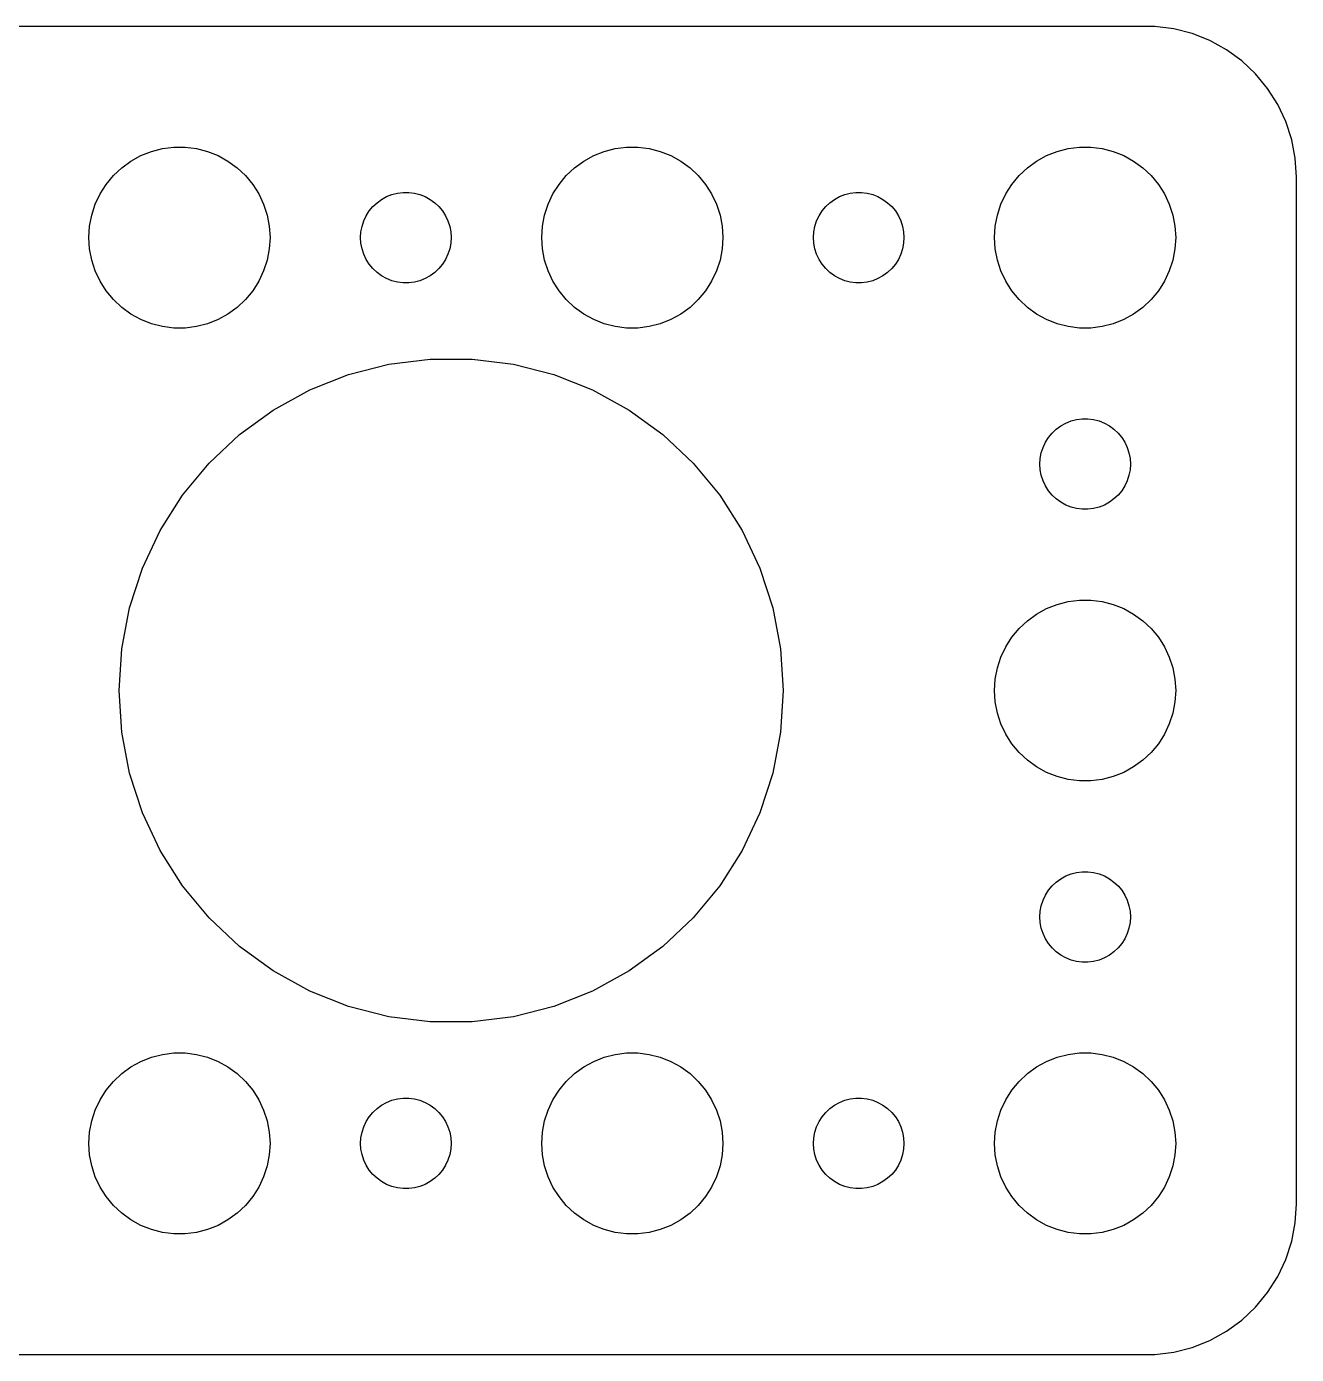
# Model space of a CAD drawing. Header units: metres. Extents: x -82 to 82, y 32 to 76.
# Drawn here: x 39.94 to 82, y 32.01 to 75.99 of the extents above; entities that cross this region are included whole.
import ezdxf

# ---------------------------------------------------------------- set-up
doc = ezdxf.new("R2010")
doc.units = ezdxf.units.M

msp = doc.modelspace()

# ---------------------------------------------------------------- linework, layer by layer
for p, q in [((77.3139, 75.9901), (-77.3139, 75.9901)), ((77.9369, 75.9114), (77.3139, 75.9901)), ((78.5451, 75.7553), (77.9369, 75.9114)), ((79.1289, 75.5241), (78.5451, 75.7553)), ((79.6791, 75.2216), (79.1289, 75.5241)), ((80.1871, 74.8526), (79.6791, 75.2216)), ((80.6448, 74.4227), (80.1871, 74.8526)), ((81.0451, 73.9389), (80.6448, 74.4227)), ((81.3815, 73.4088), (81.0451, 73.9389)), ((81.6489, 72.8406), (81.3815, 73.4088)), ((81.8429, 72.2434), (81.6489, 72.8406)), ((81.9606, 71.6267), (81.8429, 72.2434)), ((43.3925, 71.533), (43.7227, 71.7145)), ((43.7227, 71.7145), (44.0729, 71.8532)), ((44.0729, 71.8532), (44.4379, 71.9469)), ((44.4379, 71.9469), (44.8116, 71.9941)), ((44.8116, 71.9941), (45.1884, 71.9941)), ((45.1884, 71.9941), (45.5621, 71.9469)), ((45.5621, 71.9469), (45.927, 71.8532)), ((45.927, 71.8532), (46.2773, 71.7145)), ((46.2773, 71.7145), (46.6075, 71.533)), ((58.3925, 71.533), (58.7227, 71.7145)), ((58.7227, 71.7145), (59.0729, 71.8532)), ((59.0729, 71.8532), (59.4379, 71.9469)), ((59.4379, 71.9469), (59.8116, 71.9941)), ((59.8116, 71.9941), (60.1884, 71.9941)), ((60.1884, 71.9941), (60.5621, 71.9469)), ((60.5621, 71.9469), (60.927, 71.8532)), ((60.927, 71.8532), (61.2773, 71.7145)), ((61.2773, 71.7145), (61.6075, 71.533)), ((73.3925, 71.533), (73.7227, 71.7145)), ((73.7227, 71.7145), (74.073, 71.8532)), ((74.073, 71.8532), (74.4379, 71.9469)), ((74.4379, 71.9469), (74.8116, 71.9941)), ((74.8116, 71.9941), (75.1884, 71.9941)), ((75.1884, 71.9941), (75.5621, 71.9469)), ((75.5621, 71.9469), (75.927, 71.8532)), ((75.927, 71.8532), (76.2773, 71.7145)), ((76.2773, 71.7145), (76.6075, 71.533)), ((42.8131, 71.0536), (43.0877, 71.3115)), ((43.0877, 71.3115), (43.3925, 71.533)), ((46.6075, 71.533), (46.9123, 71.3115)), ((46.9123, 71.3115), (47.1869, 71.0536)), ((57.8131, 71.0536), (58.0877, 71.3115)), ((58.0877, 71.3115), (58.3925, 71.533)), ((61.6075, 71.533), (61.9123, 71.3115)), ((61.9123, 71.3115), (62.1869, 71.0536)), ((72.8131, 71.0536), (73.0877, 71.3115)), ((73.0877, 71.3115), (73.3925, 71.533)), ((76.6075, 71.533), (76.9123, 71.3115)), ((76.9123, 71.3115), (77.1869, 71.0536)), ((82, 71), (81.9606, 71.6267)), ((42.5729, 70.7634), (42.8131, 71.0536)), ((47.1869, 71.0536), (47.427, 70.7634)), ((57.5729, 70.7634), (57.8131, 71.0536)), ((62.1869, 71.0536), (62.427, 70.7634)), ((72.573, 70.7634), (72.8131, 71.0536)), ((77.1869, 71.0536), (77.427, 70.7634)), ((82, 37), (82, 71)), ((42.2107, 70.1044), (42.3711, 70.4453)), ((42.3711, 70.4453), (42.5729, 70.7634)), ((47.427, 70.7634), (47.6289, 70.4453)), ((47.6289, 70.4453), (47.7893, 70.1044)), ((51.8613, 70.3572), (52.0365, 70.4266)), ((52.0365, 70.4266), (52.2189, 70.4734)), ((52.2189, 70.4734), (52.4058, 70.497)), ((52.4058, 70.497), (52.5942, 70.497)), ((52.5942, 70.497), (52.7811, 70.4734)), ((52.7811, 70.4734), (52.9635, 70.4266)), ((52.9635, 70.4266), (53.1387, 70.3572)), ((57.2107, 70.1044), (57.3711, 70.4453)), ((57.3711, 70.4453), (57.5729, 70.7634)), ((62.427, 70.7634), (62.6289, 70.4453)), ((62.6289, 70.4453), (62.7893, 70.1044)), ((66.8613, 70.3572), (67.0365, 70.4266)), ((67.0365, 70.4266), (67.2189, 70.4734)), ((67.2189, 70.4734), (67.4058, 70.497)), ((67.4058, 70.497), (67.5942, 70.497)), ((67.5942, 70.497), (67.7811, 70.4734)), ((67.7811, 70.4734), (67.9635, 70.4266)), ((67.9635, 70.4266), (68.1387, 70.3572)), ((72.2107, 70.1044), (72.3711, 70.4453)), ((72.3711, 70.4453), (72.573, 70.7634)), ((77.427, 70.7634), (77.6289, 70.4453)), ((77.6289, 70.4453), (77.7893, 70.1044)), ((42.0942, 69.7461), (42.2107, 70.1044)), ((47.7893, 70.1044), (47.9057, 69.7461)), ((51.2865, 69.8817), (51.4065, 70.0268)), ((51.4065, 70.0268), (51.5439, 70.1558)), ((51.5439, 70.1558), (51.6963, 70.2665)), ((51.6963, 70.2665), (51.8613, 70.3572)), ((53.1387, 70.3572), (53.3037, 70.2665)), ((53.3037, 70.2665), (53.4561, 70.1558)), ((53.4561, 70.1558), (53.5934, 70.0268)), ((53.5934, 70.0268), (53.7135, 69.8817)), ((57.0942, 69.7461), (57.2107, 70.1044)), ((62.7893, 70.1044), (62.9057, 69.7461)), ((66.2865, 69.8817), (66.4065, 70.0268)), ((66.4065, 70.0268), (66.5439, 70.1558)), ((66.5439, 70.1558), (66.6963, 70.2665)), ((66.6963, 70.2665), (66.8613, 70.3572)), ((68.1387, 70.3572), (68.3037, 70.2665)), ((68.3037, 70.2665), (68.4561, 70.1558)), ((68.4561, 70.1558), (68.5934, 70.0268)), ((68.5934, 70.0268), (68.7135, 69.8817)), ((72.0943, 69.7461), (72.2107, 70.1044)), ((77.7893, 70.1044), (77.9057, 69.7461)), ((42.0237, 69.376), (42.0942, 69.7461)), ((47.9057, 69.7461), (47.9763, 69.376)), ((51.0471, 69.373), (51.1053, 69.5522)), ((51.1053, 69.5522), (51.1855, 69.7226)), ((51.1855, 69.7226), (51.2865, 69.8817)), ((53.7135, 69.8817), (53.8145, 69.7226)), ((53.8145, 69.7226), (53.8947, 69.5522)), ((53.8947, 69.5522), (53.9529, 69.373)), ((57.0237, 69.376), (57.0942, 69.7461)), ((62.9057, 69.7461), (62.9763, 69.376)), ((66.0471, 69.373), (66.1053, 69.5522)), ((66.1053, 69.5522), (66.1855, 69.7226)), ((66.1855, 69.7226), (66.2865, 69.8817)), ((68.7135, 69.8817), (68.8145, 69.7226)), ((68.8145, 69.7226), (68.8947, 69.5522)), ((68.8947, 69.5522), (68.9529, 69.373)), ((72.0237, 69.376), (72.0943, 69.7461)), ((77.9057, 69.7461), (77.9763, 69.376)), ((42, 69), (42.0237, 69.376)), ((47.9763, 69.376), (48, 69)), ((51, 69), (51.0118, 69.188)), ((51.0118, 69.188), (51.0471, 69.373)), ((53.9529, 69.373), (53.9882, 69.188)), ((53.9882, 69.188), (54, 69)), ((57, 69), (57.0237, 69.376)), ((62.9763, 69.376), (63, 69)), ((66, 69), (66.0118, 69.188)), ((66.0118, 69.188), (66.0471, 69.373)), ((68.9529, 69.373), (68.9882, 69.188)), ((68.9882, 69.188), (69, 69)), ((72, 69), (72.0237, 69.376)), ((77.9763, 69.376), (78, 69)), ((42.0237, 68.624), (42, 69)), ((42.0942, 68.2539), (42.0237, 68.624)), ((47.9763, 68.624), (47.9057, 68.2539)), ((48, 69), (47.9763, 68.624)), ((51.0118, 68.812), (51, 69)), ((51.0471, 68.627), (51.0118, 68.812)), ((51.1053, 68.4478), (51.0471, 68.627)), ((53.9529, 68.627), (53.8947, 68.4478)), ((53.9882, 68.812), (53.9529, 68.627)), ((54, 69), (53.9882, 68.812)), ((57.0237, 68.624), (57, 69)), ((57.0942, 68.2539), (57.0237, 68.624)), ((62.9763, 68.624), (62.9057, 68.2539)), ((63, 69), (62.9763, 68.624)), ((66.0118, 68.812), (66, 69)), ((66.0471, 68.627), (66.0118, 68.812)), ((66.1053, 68.4478), (66.0471, 68.627)), ((68.9529, 68.627), (68.8947, 68.4478)), ((68.9882, 68.812), (68.9529, 68.627)), ((69, 69), (68.9882, 68.812)), ((72.0237, 68.624), (72, 69)), ((72.0943, 68.2539), (72.0237, 68.624)), ((77.9763, 68.624), (77.9057, 68.2539)), ((78, 69), (77.9763, 68.624)), ((42.2107, 67.8956), (42.0942, 68.2539)), ((47.9057, 68.2539), (47.7893, 67.8956)), ((51.1855, 68.2774), (51.1053, 68.4478)), ((51.2865, 68.1183), (51.1855, 68.2774)), ((53.8145, 68.2774), (53.7135, 68.1183)), ((53.8947, 68.4478), (53.8145, 68.2774)), ((57.2107, 67.8956), (57.0942, 68.2539)), ((62.9057, 68.2539), (62.7893, 67.8956)), ((66.1855, 68.2774), (66.1053, 68.4478)), ((66.2865, 68.1183), (66.1855, 68.2774)), ((68.8145, 68.2774), (68.7135, 68.1183)), ((68.8947, 68.4478), (68.8145, 68.2774)), ((72.2107, 67.8956), (72.0943, 68.2539)), ((77.9057, 68.2539), (77.7893, 67.8956)), ((42.3711, 67.5547), (42.2107, 67.8956)), ((47.7893, 67.8956), (47.6289, 67.5547)), ((51.4065, 67.9732), (51.2865, 68.1183)), ((51.5439, 67.8442), (51.4065, 67.9732)), ((51.6963, 67.7335), (51.5439, 67.8442)), ((51.8613, 67.6427), (51.6963, 67.7335)), ((53.3037, 67.7335), (53.1387, 67.6427)), ((53.4561, 67.8442), (53.3037, 67.7335)), ((53.5934, 67.9732), (53.4561, 67.8442)), ((53.7135, 68.1183), (53.5934, 67.9732)), ((57.3711, 67.5547), (57.2107, 67.8956)), ((62.7893, 67.8956), (62.6289, 67.5547)), ((66.4065, 67.9732), (66.2865, 68.1183)), ((66.5439, 67.8442), (66.4065, 67.9732)), ((66.6963, 67.7335), (66.5439, 67.8442)), ((66.8613, 67.6427), (66.6963, 67.7335)), ((68.3037, 67.7335), (68.1387, 67.6427)), ((68.4561, 67.8442), (68.3037, 67.7335)), ((68.5934, 67.9732), (68.4561, 67.8442)), ((68.7135, 68.1183), (68.5934, 67.9732)), ((72.3711, 67.5547), (72.2107, 67.8956)), ((77.7893, 67.8956), (77.6289, 67.5547)), ((42.5729, 67.2366), (42.3711, 67.5547)), ((47.6289, 67.5547), (47.427, 67.2366)), ((52.0365, 67.5734), (51.8613, 67.6427)), ((52.2189, 67.5266), (52.0365, 67.5734)), ((52.4058, 67.5029), (52.2189, 67.5266)), ((52.5942, 67.5029), (52.4058, 67.5029)), ((52.7811, 67.5266), (52.5942, 67.5029)), ((52.9635, 67.5734), (52.7811, 67.5266)), ((53.1387, 67.6427), (52.9635, 67.5734)), ((57.5729, 67.2366), (57.3711, 67.5547)), ((62.6289, 67.5547), (62.427, 67.2366)), ((67.0365, 67.5734), (66.8613, 67.6427)), ((67.2189, 67.5266), (67.0365, 67.5734)), ((67.4058, 67.5029), (67.2189, 67.5266)), ((67.5942, 67.5029), (67.4058, 67.5029)), ((67.7811, 67.5266), (67.5942, 67.5029)), ((67.9635, 67.5734), (67.7811, 67.5266)), ((68.1387, 67.6427), (67.9635, 67.5734)), ((72.573, 67.2366), (72.3711, 67.5547)), ((77.6289, 67.5547), (77.427, 67.2366)), ((42.8131, 66.9464), (42.5729, 67.2366)), ((43.0877, 66.6884), (42.8131, 66.9464)), ((47.1869, 66.9464), (46.9123, 66.6884)), ((47.427, 67.2366), (47.1869, 66.9464)), ((57.8131, 66.9464), (57.5729, 67.2366)), ((58.0877, 66.6884), (57.8131, 66.9464)), ((62.1869, 66.9464), (61.9123, 66.6884)), ((62.427, 67.2366), (62.1869, 66.9464)), ((72.8131, 66.9464), (72.573, 67.2366)), ((73.0877, 66.6884), (72.8131, 66.9464)), ((77.1869, 66.9464), (76.9123, 66.6884)), ((77.427, 67.2366), (77.1869, 66.9464)), ((43.3925, 66.467), (43.0877, 66.6884)), ((43.7227, 66.2855), (43.3925, 66.467)), ((46.6075, 66.467), (46.2773, 66.2855)), ((46.9123, 66.6884), (46.6075, 66.467)), ((58.3925, 66.467), (58.0877, 66.6884)), ((58.7227, 66.2855), (58.3925, 66.467)), ((61.6075, 66.467), (61.2773, 66.2855)), ((61.9123, 66.6884), (61.6075, 66.467)), ((73.3925, 66.467), (73.0877, 66.6884)), ((73.7227, 66.2855), (73.3925, 66.467)), ((76.6075, 66.467), (76.2773, 66.2855)), ((76.9123, 66.6884), (76.6075, 66.467)), ((44.0729, 66.1468), (43.7227, 66.2855)), ((44.4379, 66.0531), (44.0729, 66.1468)), ((44.8116, 66.0059), (44.4379, 66.0531)), ((45.1884, 66.0059), (44.8116, 66.0059)), ((45.5621, 66.0531), (45.1884, 66.0059)), ((45.927, 66.1468), (45.5621, 66.0531)), ((46.2773, 66.2855), (45.927, 66.1468)), ((59.0729, 66.1468), (58.7227, 66.2855)), ((59.4379, 66.0531), (59.0729, 66.1468)), ((59.8116, 66.0059), (59.4379, 66.0531)), ((60.1884, 66.0059), (59.8116, 66.0059)), ((60.5621, 66.0531), (60.1884, 66.0059)), ((60.927, 66.1468), (60.5621, 66.0531)), ((61.2773, 66.2855), (60.927, 66.1468)), ((74.073, 66.1468), (73.7227, 66.2855)), ((74.4379, 66.0531), (74.073, 66.1468)), ((74.8116, 66.0059), (74.4379, 66.0531)), ((75.1884, 66.0059), (74.8116, 66.0059)), ((75.5621, 66.0531), (75.1884, 66.0059)), ((75.927, 66.1468), (75.5621, 66.0531)), ((76.2773, 66.2855), (75.927, 66.1468)), ((50.6008, 64.4616), (51.9388, 64.8051)), ((51.9388, 64.8051), (53.3093, 64.9783)), ((53.3093, 64.9783), (54.6907, 64.9783)), ((54.6907, 64.9783), (56.0612, 64.8051)), ((56.0612, 64.8051), (57.3992, 64.4616)), ((49.3164, 63.9531), (50.6008, 64.4616)), ((57.3992, 64.4616), (58.6836, 63.9531)), ((48.1059, 63.2876), (49.3164, 63.9531)), ((58.6836, 63.9531), (59.8941, 63.2876)), ((46.9883, 62.4756), (48.1059, 63.2876)), ((59.8941, 63.2876), (61.0117, 62.4756)), ((74.3613, 62.8572), (74.5365, 62.9266)), ((74.5365, 62.9266), (74.7189, 62.9734)), ((74.7189, 62.9734), (74.9058, 62.997)), ((74.9058, 62.997), (75.0942, 62.997)), ((75.0942, 62.997), (75.2811, 62.9734)), ((75.2811, 62.9734), (75.4635, 62.9266)), ((75.4635, 62.9266), (75.6387, 62.8572)), ((45.9813, 61.53), (46.9883, 62.4756)), ((61.0117, 62.4756), (62.0186, 61.53)), ((73.7865, 62.3817), (73.9065, 62.5268)), ((73.9065, 62.5268), (74.0439, 62.6558)), ((74.0439, 62.6558), (74.1963, 62.7665)), ((74.1963, 62.7665), (74.3613, 62.8572)), ((75.6387, 62.8572), (75.8037, 62.7665)), ((75.8037, 62.7665), (75.9561, 62.6558)), ((75.9561, 62.6558), (76.0934, 62.5268)), ((76.0934, 62.5268), (76.2135, 62.3817)), ((73.5471, 61.873), (73.6053, 62.0522)), ((73.6053, 62.0522), (73.6855, 62.2226)), ((73.6855, 62.2226), (73.7865, 62.3817)), ((76.2135, 62.3817), (76.3145, 62.2226)), ((76.3145, 62.2226), (76.3947, 62.0522)), ((76.3947, 62.0522), (76.4529, 61.873)), ((73.5, 61.5), (73.5118, 61.688)), ((73.5118, 61.688), (73.5471, 61.873)), ((76.4529, 61.873), (76.4882, 61.688)), ((76.4882, 61.688), (76.5, 61.5)), ((45.1008, 60.4656), (45.9813, 61.53)), ((62.0186, 61.53), (62.8992, 60.4656)), ((73.5118, 61.312), (73.5, 61.5)), ((73.5471, 61.127), (73.5118, 61.312)), ((76.4882, 61.312), (76.4529, 61.127)), ((76.5, 61.5), (76.4882, 61.312)), ((73.6053, 60.9478), (73.5471, 61.127)), ((73.6855, 60.7774), (73.6053, 60.9478)), ((73.7865, 60.6183), (73.6855, 60.7774)), ((76.3145, 60.7774), (76.2135, 60.6183)), ((76.3947, 60.9478), (76.3145, 60.7774)), ((76.4529, 61.127), (76.3947, 60.9478)), ((44.3606, 59.2993), (45.1008, 60.4656)), ((62.8992, 60.4656), (63.6394, 59.2993)), ((73.9065, 60.4732), (73.7865, 60.6183)), ((74.0439, 60.3442), (73.9065, 60.4732)), ((74.1963, 60.2335), (74.0439, 60.3442)), ((75.9561, 60.3442), (75.8037, 60.2335)), ((76.0934, 60.4732), (75.9561, 60.3442)), ((76.2135, 60.6183), (76.0934, 60.4732)), ((74.3613, 60.1427), (74.1963, 60.2335)), ((74.5365, 60.0734), (74.3613, 60.1427)), ((74.7189, 60.0266), (74.5365, 60.0734)), ((74.9058, 60.0029), (74.7189, 60.0266)), ((75.0942, 60.0029), (74.9058, 60.0029)), ((75.2811, 60.0266), (75.0942, 60.0029)), ((75.4635, 60.0734), (75.2811, 60.0266)), ((75.6387, 60.1427), (75.4635, 60.0734)), ((75.8037, 60.2335), (75.6387, 60.1427)), ((43.7724, 58.0494), (44.3606, 59.2993)), ((63.6394, 59.2993), (64.2275, 58.0494)), ((43.3456, 56.7356), (43.7724, 58.0494)), ((64.2275, 58.0494), (64.6544, 56.7356)), ((43.0867, 55.3787), (43.3456, 56.7356)), ((64.6544, 56.7356), (64.9133, 55.3787)), ((73.7227, 56.7145), (74.073, 56.8532)), ((74.073, 56.8532), (74.4379, 56.9469)), ((74.4379, 56.9469), (74.8116, 56.9941)), ((74.8116, 56.9941), (75.1884, 56.9941)), ((75.1884, 56.9941), (75.5621, 56.9469)), ((75.5621, 56.9469), (75.927, 56.8532)), ((75.927, 56.8532), (76.2773, 56.7145)), ((72.8131, 56.0536), (73.0877, 56.3115)), ((73.0877, 56.3115), (73.3925, 56.533)), ((73.3925, 56.533), (73.7227, 56.7145)), ((76.2773, 56.7145), (76.6075, 56.533)), ((76.6075, 56.533), (76.9123, 56.3115)), ((76.9123, 56.3115), (77.1869, 56.0536)), ((72.573, 55.7634), (72.8131, 56.0536)), ((77.1869, 56.0536), (77.427, 55.7634)), ((72.2107, 55.1044), (72.3711, 55.4453)), ((72.3711, 55.4453), (72.573, 55.7634)), ((77.427, 55.7634), (77.6289, 55.4453)), ((77.6289, 55.4453), (77.7893, 55.1044)), ((43, 54), (43.0867, 55.3787)), ((64.9133, 55.3787), (65, 54)), ((72.0943, 54.7461), (72.2107, 55.1044)), ((77.7893, 55.1044), (77.9057, 54.7461)), ((72.0237, 54.376), (72.0943, 54.7461)), ((77.9057, 54.7461), (77.9763, 54.376)), ((72, 54), (72.0237, 54.376)), ((77.9763, 54.376), (78, 54)), ((43.0867, 52.6213), (43, 54)), ((65, 54), (64.9133, 52.6213)), ((72.0237, 53.624), (72, 54)), ((78, 54), (77.9763, 53.624)), ((72.0943, 53.2539), (72.0237, 53.624)), ((72.2107, 52.8956), (72.0943, 53.2539)), ((77.9057, 53.2539), (77.7893, 52.8956)), ((77.9763, 53.624), (77.9057, 53.2539)), ((72.3711, 52.5547), (72.2107, 52.8956)), ((77.7893, 52.8956), (77.6289, 52.5547)), ((43.3456, 51.2644), (43.0867, 52.6213)), ((64.9133, 52.6213), (64.6544, 51.2644)), ((72.573, 52.2366), (72.3711, 52.5547)), ((77.6289, 52.5547), (77.427, 52.2366)), ((72.8131, 51.9464), (72.573, 52.2366)), ((73.0877, 51.6885), (72.8131, 51.9464)), ((77.1869, 51.9464), (76.9123, 51.6885)), ((77.427, 52.2366), (77.1869, 51.9464)), ((73.3925, 51.467), (73.0877, 51.6885)), ((73.7227, 51.2855), (73.3925, 51.467)), ((76.6075, 51.467), (76.2773, 51.2855)), ((76.9123, 51.6885), (76.6075, 51.467)), ((43.7724, 49.9506), (43.3456, 51.2644)), ((64.6544, 51.2644), (64.2275, 49.9506)), ((74.073, 51.1468), (73.7227, 51.2855)), ((74.4379, 51.0531), (74.073, 51.1468)), ((74.8116, 51.0059), (74.4379, 51.0531)), ((75.5621, 51.0531), (75.1884, 51.0059)), ((75.927, 51.1468), (75.5621, 51.0531)), ((76.2773, 51.2855), (75.927, 51.1468)), ((75.1884, 51.0059), (74.8116, 51.0059)), ((44.3606, 48.7007), (43.7724, 49.9506)), ((64.2275, 49.9506), (63.6394, 48.7007)), ((45.1008, 47.5344), (44.3606, 48.7007)), ((63.6394, 48.7007), (62.8992, 47.5344)), ((74.5365, 47.9266), (74.7189, 47.9734)), ((74.7189, 47.9734), (74.9058, 47.9971)), ((74.9058, 47.9971), (75.0942, 47.9971)), ((75.0942, 47.9971), (75.2811, 47.9734)), ((75.2811, 47.9734), (75.4635, 47.9266)), ((45.9813, 46.47), (45.1008, 47.5344)), ((62.8992, 47.5344), (62.0186, 46.47)), ((73.7865, 47.3817), (73.9065, 47.5268)), ((73.9065, 47.5268), (74.0439, 47.6558)), ((74.0439, 47.6558), (74.1963, 47.7665)), ((74.1963, 47.7665), (74.3613, 47.8573)), ((74.3613, 47.8573), (74.5365, 47.9266)), ((75.4635, 47.9266), (75.6387, 47.8573)), ((75.6387, 47.8573), (75.8037, 47.7665)), ((75.8037, 47.7665), (75.9561, 47.6558)), ((75.9561, 47.6558), (76.0934, 47.5268)), ((76.0934, 47.5268), (76.2135, 47.3817)), ((73.6053, 47.0522), (73.6855, 47.2226)), ((73.6855, 47.2226), (73.7865, 47.3817)), ((76.2135, 47.3817), (76.3145, 47.2226)), ((76.3145, 47.2226), (76.3947, 47.0522)), ((73.5, 46.5), (73.5118, 46.688)), ((73.5118, 46.688), (73.5471, 46.873)), ((73.5471, 46.873), (73.6053, 47.0522)), ((76.3947, 47.0522), (76.4529, 46.873)), ((76.4529, 46.873), (76.4882, 46.688)), ((76.4882, 46.688), (76.5, 46.5)), ((46.9883, 45.5244), (45.9813, 46.47)), ((62.0186, 46.47), (61.0117, 45.5244)), ((73.5118, 46.312), (73.5, 46.5)), ((73.5471, 46.127), (73.5118, 46.312)), ((76.4882, 46.312), (76.4529, 46.127)), ((76.5, 46.5), (76.4882, 46.312)), ((73.6053, 45.9478), (73.5471, 46.127)), ((73.6855, 45.7774), (73.6053, 45.9478)), ((73.7865, 45.6183), (73.6855, 45.7774)), ((76.3145, 45.7774), (76.2135, 45.6183)), ((76.3947, 45.9478), (76.3145, 45.7774)), ((76.4529, 46.127), (76.3947, 45.9478)), ((48.1059, 44.7124), (46.9883, 45.5244)), ((61.0117, 45.5244), (59.8941, 44.7124)), ((73.9065, 45.4732), (73.7865, 45.6183)), ((74.0439, 45.3442), (73.9065, 45.4732)), ((74.1963, 45.2335), (74.0439, 45.3442)), ((75.9561, 45.3442), (75.8037, 45.2335)), ((76.0934, 45.4732), (75.9561, 45.3442)), ((76.2135, 45.6183), (76.0934, 45.4732)), ((74.3613, 45.1428), (74.1963, 45.2335)), ((74.5365, 45.0734), (74.3613, 45.1428)), ((74.7189, 45.0266), (74.5365, 45.0734)), ((74.9058, 45.003), (74.7189, 45.0266)), ((75.0942, 45.003), (74.9058, 45.003)), ((75.2811, 45.0266), (75.0942, 45.003)), ((75.4635, 45.0734), (75.2811, 45.0266)), ((75.6387, 45.1428), (75.4635, 45.0734)), ((75.8037, 45.2335), (75.6387, 45.1428)), ((49.3164, 44.0469), (48.1059, 44.7124)), ((59.8941, 44.7124), (58.6836, 44.0469)), ((50.6008, 43.5384), (49.3164, 44.0469)), ((58.6836, 44.0469), (57.3992, 43.5384)), ((51.9388, 43.1949), (50.6008, 43.5384)), ((53.3093, 43.0217), (51.9388, 43.1949)), ((56.0612, 43.1949), (54.6907, 43.0217)), ((57.3992, 43.5384), (56.0612, 43.1949)), ((54.6907, 43.0217), (53.3093, 43.0217)), ((43.7227, 41.7145), (44.0729, 41.8532)), ((44.0729, 41.8532), (44.4379, 41.9469)), ((44.4379, 41.9469), (44.8116, 41.9941)), ((44.8116, 41.9941), (45.1884, 41.9941)), ((45.1884, 41.9941), (45.5621, 41.9469)), ((45.5621, 41.9469), (45.927, 41.8532)), ((45.927, 41.8532), (46.2773, 41.7145)), ((58.7227, 41.7145), (59.0729, 41.8532)), ((59.0729, 41.8532), (59.4379, 41.9469)), ((59.4379, 41.9469), (59.8116, 41.9941)), ((59.8116, 41.9941), (60.1884, 41.9941)), ((60.1884, 41.9941), (60.5621, 41.9469)), ((60.5621, 41.9469), (60.927, 41.8532)), ((60.927, 41.8532), (61.2773, 41.7145)), ((73.7227, 41.7145), (74.073, 41.8532)), ((74.073, 41.8532), (74.4379, 41.9469)), ((74.4379, 41.9469), (74.8116, 41.9941)), ((74.8116, 41.9941), (75.1884, 41.9941)), ((75.1884, 41.9941), (75.5621, 41.9469)), ((75.5621, 41.9469), (75.927, 41.8532)), ((75.927, 41.8532), (76.2773, 41.7145)), ((43.0877, 41.3116), (43.3925, 41.533)), ((43.3925, 41.533), (43.7227, 41.7145)), ((46.2773, 41.7145), (46.6075, 41.533)), ((46.6075, 41.533), (46.9123, 41.3116)), ((58.0877, 41.3116), (58.3925, 41.533)), ((58.3925, 41.533), (58.7227, 41.7145)), ((61.2773, 41.7145), (61.6075, 41.533)), ((61.6075, 41.533), (61.9123, 41.3116)), ((73.0877, 41.3116), (73.3925, 41.533)), ((73.3925, 41.533), (73.7227, 41.7145)), ((76.2773, 41.7145), (76.6075, 41.533)), ((76.6075, 41.533), (76.9123, 41.3116)), ((42.5729, 40.7634), (42.8131, 41.0536)), ((42.8131, 41.0536), (43.0877, 41.3116)), ((46.9123, 41.3116), (47.1869, 41.0536)), ((47.1869, 41.0536), (47.427, 40.7634)), ((57.5729, 40.7634), (57.8131, 41.0536)), ((57.8131, 41.0536), (58.0877, 41.3116)), ((61.9123, 41.3116), (62.1869, 41.0536)), ((62.1869, 41.0536), (62.427, 40.7634)), ((72.573, 40.7634), (72.8131, 41.0536)), ((72.8131, 41.0536), (73.0877, 41.3116)), ((76.9123, 41.3116), (77.1869, 41.0536)), ((77.1869, 41.0536), (77.427, 40.7634)), ((42.3711, 40.4453), (42.5729, 40.7634)), ((47.427, 40.7634), (47.6289, 40.4453)), ((52.0365, 40.4266), (52.2189, 40.4734)), ((52.2189, 40.4734), (52.4058, 40.4971)), ((52.4058, 40.4971), (52.5942, 40.4971)), ((52.5942, 40.4971), (52.7811, 40.4734)), ((52.7811, 40.4734), (52.9635, 40.4266)), ((57.3711, 40.4453), (57.5729, 40.7634)), ((62.427, 40.7634), (62.6289, 40.4453)), ((67.0365, 40.4266), (67.2189, 40.4734)), ((67.2189, 40.4734), (67.4058, 40.4971)), ((67.4058, 40.4971), (67.5942, 40.4971)), ((67.5942, 40.4971), (67.7811, 40.4734)), ((67.7811, 40.4734), (67.9635, 40.4266)), ((72.3711, 40.4453), (72.573, 40.7634)), ((77.427, 40.7634), (77.6289, 40.4453)), ((42.0942, 39.7461), (42.2107, 40.1044)), ((42.2107, 40.1044), (42.3711, 40.4453)), ((47.6289, 40.4453), (47.7893, 40.1044)), ((47.7893, 40.1044), (47.9057, 39.7461)), ((51.2865, 39.8817), (51.4065, 40.0268)), ((51.4065, 40.0268), (51.5439, 40.1558)), ((51.5439, 40.1558), (51.6963, 40.2665)), ((51.6963, 40.2665), (51.8613, 40.3573)), ((51.8613, 40.3573), (52.0365, 40.4266)), ((52.9635, 40.4266), (53.1387, 40.3573)), ((53.1387, 40.3573), (53.3037, 40.2665)), ((53.3037, 40.2665), (53.4561, 40.1558)), ((53.4561, 40.1558), (53.5934, 40.0268)), ((53.5934, 40.0268), (53.7135, 39.8817)), ((57.0942, 39.7461), (57.2107, 40.1044)), ((57.2107, 40.1044), (57.3711, 40.4453)), ((62.6289, 40.4453), (62.7893, 40.1044)), ((62.7893, 40.1044), (62.9057, 39.7461)), ((66.2865, 39.8817), (66.4065, 40.0268)), ((66.4065, 40.0268), (66.5439, 40.1558)), ((66.5439, 40.1558), (66.6963, 40.2665)), ((66.6963, 40.2665), (66.8613, 40.3573)), ((66.8613, 40.3573), (67.0365, 40.4266)), ((67.9635, 40.4266), (68.1387, 40.3573)), ((68.1387, 40.3573), (68.3037, 40.2665)), ((68.3037, 40.2665), (68.4561, 40.1558)), ((68.4561, 40.1558), (68.5934, 40.0268)), ((68.5934, 40.0268), (68.7135, 39.8817)), ((72.0943, 39.7461), (72.2107, 40.1044)), ((72.2107, 40.1044), (72.3711, 40.4453)), ((77.6289, 40.4453), (77.7893, 40.1044)), ((77.7893, 40.1044), (77.9057, 39.7461)), ((42.0237, 39.376), (42.0942, 39.7461)), ((47.9057, 39.7461), (47.9763, 39.376)), ((51.1053, 39.5522), (51.1855, 39.7226)), ((51.1855, 39.7226), (51.2865, 39.8817)), ((53.7135, 39.8817), (53.8145, 39.7226)), ((53.8145, 39.7226), (53.8947, 39.5522)), ((57.0237, 39.376), (57.0942, 39.7461)), ((62.9057, 39.7461), (62.9763, 39.376)), ((66.1053, 39.5522), (66.1855, 39.7226)), ((66.1855, 39.7226), (66.2865, 39.8817)), ((68.7135, 39.8817), (68.8145, 39.7226)), ((68.8145, 39.7226), (68.8947, 39.5522)), ((72.0237, 39.376), (72.0943, 39.7461)), ((77.9057, 39.7461), (77.9763, 39.376)), ((42, 39), (42.0237, 39.376)), ((47.9763, 39.376), (48, 39)), ((51, 39), (51.0118, 39.188)), ((51.0118, 39.188), (51.0471, 39.373)), ((51.0471, 39.373), (51.1053, 39.5522)), ((53.8947, 39.5522), (53.9529, 39.373)), ((53.9529, 39.373), (53.9882, 39.188)), ((53.9882, 39.188), (54, 39)), ((57, 39), (57.0237, 39.376)), ((62.9763, 39.376), (63, 39)), ((66, 39), (66.0118, 39.188)), ((66.0118, 39.188), (66.0471, 39.373)), ((66.0471, 39.373), (66.1053, 39.5522)), ((68.8947, 39.5522), (68.9529, 39.373)), ((68.9529, 39.373), (68.9882, 39.188)), ((68.9882, 39.188), (69, 39)), ((72, 39), (72.0237, 39.376)), ((77.9763, 39.376), (78, 39)), ((42.0237, 38.624), (42, 39)), ((48, 39), (47.9763, 38.624)), ((51.0118, 38.812), (51, 39)), ((51.0471, 38.627), (51.0118, 38.812)), ((53.9882, 38.812), (53.9529, 38.627)), ((54, 39), (53.9882, 38.812)), ((57.0237, 38.624), (57, 39)), ((63, 39), (62.9763, 38.624)), ((66.0118, 38.812), (66, 39)), ((66.0471, 38.627), (66.0118, 38.812)), ((68.9882, 38.812), (68.9529, 38.627)), ((69, 39), (68.9882, 38.812)), ((72.0237, 38.624), (72, 39)), ((78, 39), (77.9763, 38.624)), ((42.0942, 38.2539), (42.0237, 38.624)), ((47.9763, 38.624), (47.9057, 38.2539)), ((51.1053, 38.4478), (51.0471, 38.627)), ((51.1855, 38.2774), (51.1053, 38.4478)), ((51.2865, 38.1183), (51.1855, 38.2774)), ((53.8145, 38.2774), (53.7135, 38.1183)), ((53.8947, 38.4478), (53.8145, 38.2774)), ((53.9529, 38.627), (53.8947, 38.4478)), ((57.0942, 38.2539), (57.0237, 38.624)), ((62.9763, 38.624), (62.9057, 38.2539)), ((66.1053, 38.4478), (66.0471, 38.627)), ((66.1855, 38.2774), (66.1053, 38.4478)), ((66.2865, 38.1183), (66.1855, 38.2774)), ((68.8145, 38.2774), (68.7135, 38.1183)), ((68.8947, 38.4478), (68.8145, 38.2774)), ((68.9529, 38.627), (68.8947, 38.4478)), ((72.0943, 38.2539), (72.0237, 38.624)), ((77.9763, 38.624), (77.9057, 38.2539)), ((42.2107, 37.8956), (42.0942, 38.2539)), ((42.3711, 37.5547), (42.2107, 37.8956)), ((47.7893, 37.8956), (47.6289, 37.5547)), ((47.9057, 38.2539), (47.7893, 37.8956)), ((51.4065, 37.9732), (51.2865, 38.1183)), ((51.5439, 37.8442), (51.4065, 37.9732)), ((51.6963, 37.7335), (51.5439, 37.8442)), ((53.4561, 37.8442), (53.3037, 37.7335)), ((53.5934, 37.9732), (53.4561, 37.8442)), ((53.7135, 38.1183), (53.5934, 37.9732)), ((57.2107, 37.8956), (57.0942, 38.2539)), ((57.3711, 37.5547), (57.2107, 37.8956)), ((62.7893, 37.8956), (62.6289, 37.5547)), ((62.9057, 38.2539), (62.7893, 37.8956)), ((66.4065, 37.9732), (66.2865, 38.1183)), ((66.5439, 37.8442), (66.4065, 37.9732)), ((66.6963, 37.7335), (66.5439, 37.8442)), ((68.4561, 37.8442), (68.3037, 37.7335)), ((68.5934, 37.9732), (68.4561, 37.8442)), ((68.7135, 38.1183), (68.5934, 37.9732)), ((72.2107, 37.8956), (72.0943, 38.2539)), ((72.3711, 37.5547), (72.2107, 37.8956)), ((77.7893, 37.8956), (77.6289, 37.5547)), ((77.9057, 38.2539), (77.7893, 37.8956)), ((42.5729, 37.2366), (42.3711, 37.5547)), ((47.6289, 37.5547), (47.427, 37.2366)), ((51.8613, 37.6428), (51.6963, 37.7335)), ((52.0365, 37.5734), (51.8613, 37.6428)), ((52.2189, 37.5266), (52.0365, 37.5734)), ((52.4058, 37.503), (52.2189, 37.5266)), ((52.5942, 37.503), (52.4058, 37.503)), ((52.7811, 37.5266), (52.5942, 37.503)), ((52.9635, 37.5734), (52.7811, 37.5266)), ((53.1387, 37.6428), (52.9635, 37.5734)), ((53.3037, 37.7335), (53.1387, 37.6428)), ((57.5729, 37.2366), (57.3711, 37.5547)), ((62.6289, 37.5547), (62.427, 37.2366)), ((66.8613, 37.6428), (66.6963, 37.7335)), ((67.0365, 37.5734), (66.8613, 37.6428)), ((67.2189, 37.5266), (67.0365, 37.5734)), ((67.4058, 37.503), (67.2189, 37.5266)), ((67.5942, 37.503), (67.4058, 37.503)), ((67.7811, 37.5266), (67.5942, 37.503)), ((67.9635, 37.5734), (67.7811, 37.5266)), ((68.1387, 37.6428), (67.9635, 37.5734)), ((68.3037, 37.7335), (68.1387, 37.6428)), ((72.573, 37.2366), (72.3711, 37.5547)), ((77.6289, 37.5547), (77.427, 37.2366)), ((42.8131, 36.9464), (42.5729, 37.2366)), ((43.0877, 36.6885), (42.8131, 36.9464)), ((47.1869, 36.9464), (46.9123, 36.6885)), ((47.427, 37.2366), (47.1869, 36.9464)), ((57.8131, 36.9464), (57.5729, 37.2366)), ((58.0877, 36.6885), (57.8131, 36.9464)), ((62.1869, 36.9464), (61.9123, 36.6885)), ((62.427, 37.2366), (62.1869, 36.9464)), ((72.8131, 36.9464), (72.573, 37.2366)), ((73.0877, 36.6885), (72.8131, 36.9464)), ((77.1869, 36.9464), (76.9123, 36.6885)), ((77.427, 37.2366), (77.1869, 36.9464)), ((81.9606, 36.3733), (82, 37)), ((43.3925, 36.467), (43.0877, 36.6885)), ((46.9123, 36.6885), (46.6075, 36.467)), ((58.3925, 36.467), (58.0877, 36.6885)), ((61.9123, 36.6885), (61.6075, 36.467)), ((73.3925, 36.467), (73.0877, 36.6885)), ((76.9123, 36.6885), (76.6075, 36.467)), ((43.7227, 36.2855), (43.3925, 36.467)), ((44.0729, 36.1468), (43.7227, 36.2855)), ((44.4379, 36.0531), (44.0729, 36.1468)), ((45.927, 36.1468), (45.5621, 36.0531)), ((46.2773, 36.2855), (45.927, 36.1468)), ((46.6075, 36.467), (46.2773, 36.2855)), ((58.7227, 36.2855), (58.3925, 36.467)), ((59.0729, 36.1468), (58.7227, 36.2855)), ((59.4379, 36.0531), (59.0729, 36.1468)), ((60.927, 36.1468), (60.5621, 36.0531)), ((61.2773, 36.2855), (60.927, 36.1468)), ((61.6075, 36.467), (61.2773, 36.2855)), ((73.7227, 36.2855), (73.3925, 36.467)), ((74.073, 36.1468), (73.7227, 36.2855)), ((74.4379, 36.0531), (74.073, 36.1468)), ((75.927, 36.1468), (75.5621, 36.0531)), ((76.2773, 36.2855), (75.927, 36.1468)), ((76.6075, 36.467), (76.2773, 36.2855)), ((81.8429, 35.7566), (81.9606, 36.3733)), ((44.8116, 36.0059), (44.4379, 36.0531)), ((45.1884, 36.0059), (44.8116, 36.0059)), ((45.5621, 36.0531), (45.1884, 36.0059)), ((59.8116, 36.0059), (59.4379, 36.0531)), ((60.1884, 36.0059), (59.8116, 36.0059)), ((60.5621, 36.0531), (60.1884, 36.0059)), ((74.8116, 36.0059), (74.4379, 36.0531)), ((75.1884, 36.0059), (74.8116, 36.0059)), ((75.5621, 36.0531), (75.1884, 36.0059)), ((81.6489, 35.1594), (81.8429, 35.7566)), ((81.3815, 34.5912), (81.6489, 35.1594)), ((81.0451, 34.0611), (81.3815, 34.5912)), ((80.6448, 33.5773), (81.0451, 34.0611)), ((80.1871, 33.1474), (80.6448, 33.5773)), ((79.6791, 32.7784), (80.1871, 33.1474)), ((79.1289, 32.4759), (79.6791, 32.7784)), ((77.9369, 32.0886), (78.5451, 32.2447)), ((78.5451, 32.2447), (79.1289, 32.4759)), ((-77.3139, 32.0099), (77.3139, 32.0099)), ((77.3139, 32.0099), (77.9369, 32.0886))]:
    msp.add_line(p, q)

doc.saveas('drawing.dxf')
